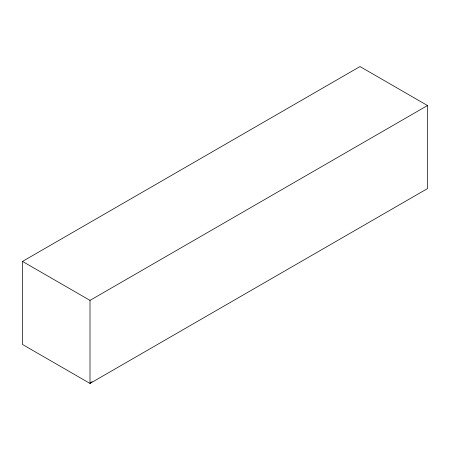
<?xml version="1.0" encoding="UTF-8"?>
<svg xmlns="http://www.w3.org/2000/svg" width="450" height="450" viewBox="0 0 450 450"><rect width="100%" height="100%" fill="white"/><g stroke="black" fill="none" stroke-linecap="round" stroke-linejoin="round"><path stroke-width="0.67" d="M92.126 381.6L90 383.439L22.5 344.469L22.5 261.416L360 66.561L427.5 105.531L427.5 188.584L90 383.439L90 300.386L427.5 105.531M22.5 261.416L90 300.386"/></g></svg>
